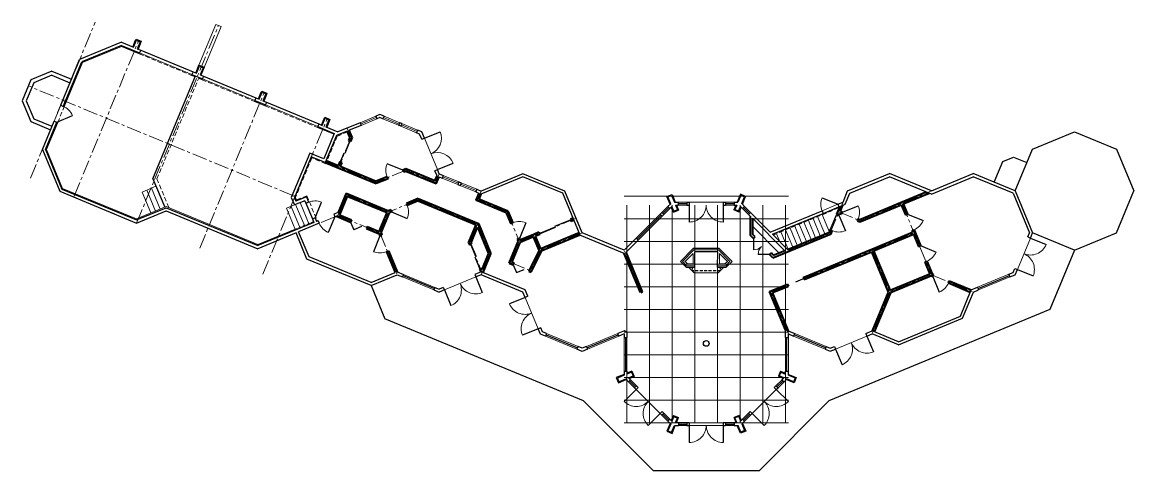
# Model space of a CAD drawing. Header units: inches. Extents: x 2775 to 35798, y 1675 to 10350.
# Drawn here: x 17824 to 20178, y 7917 to 8868 of the extents above; entities that cross this region are included whole.
import ezdxf

# ---------------------------------------------------------------- set-up
doc = ezdxf.new("R2010")
doc.units = ezdxf.units.IN
doc.header["$LTSCALE"] = 0.5
doc.header["$MEASUREMENT"] = 0
doc.linetypes.add('CENTER', pattern=[2, 1.25, -0.25, 0.25, -0.25])
doc.linetypes.add('HIDDEN', pattern=[0.375, 0.25, -0.125])
for name, color, linetype, lineweight in [('BALCONY', 3, 'CONTINUOUS', 30), ('DOORS', 7, 'CONTINUOUS', 30), ('FOUNDATION', 7, 'CONTINUOUS', 30), ('GRID', 1, 'CENTER', 20), ('INT WALLS', 7, 'CONTINUOUS', 40), ('MILLWORK', 7, 'CONTINUOUS', 20), ('SCORING', 1, 'CONTINUOUS', 9), ('STAIRS', 7, 'CONTINUOUS', 20), ('WALLS', 7, 'CONTINUOUS', 30)]:
    doc.layers.add(name, color=color, linetype=linetype, lineweight=lineweight)
doc.layers.add('LLMASONRY', color=12, linetype='CONTINUOUS')
doc.layers.add('LLWALLS', color=5, linetype='CONTINUOUS')

msp = doc.modelspace()

# ---------------------------------------------------------------- linework, layer by layer
at = {"layer": 'BALCONY', "color": 3, "ltscale": 50}
for p, q in [((20052.292, 8384.625), (20000.358, 8259.187)), ((18562.961, 8309.417), (18591.976, 8239.426)), ((19012.788, 8065.201), (19160.881, 7917.156)), ((19384.41, 7917.192), (19532.456, 8065.286)), ((19384.41, 7917.192), (19160.881, 7917.156))]:
    msp.add_line(p, q, dxfattribs=at)
at = {"layer": 'BALCONY', "color": 3, "ltscale": 150}
for p, q in [((19012.788, 8065.201), (18591.976, 8239.426)), ((20000.358, 8259.187), (19532.456, 8065.286))]:
    msp.add_line(p, q, dxfattribs=at)
at = {"layer": 'DOORS', "lineweight": 20, "ltscale": 75}
for p, q in [((18072.898, 8802.67), (18183.771, 8756.766)), ((18205.902, 8747.603), (18316.775, 8701.699)), ((18339.117, 8692.449), (18449.99, 8646.545))]:
    msp.add_line(p, q, dxfattribs=at)
at = {"layer": 'DOORS', "lineweight": 9, "ltscale": 50}
for p, q in [((17892.006, 8658.295), (17905.777, 8691.557)), ((18572.78, 8668.418), (18539.521, 8654.641)), ((18575.076, 8662.875), (18541.817, 8649.097)), ((18621.331, 8649.118), (18588.069, 8662.889)), ((18623.626, 8654.661), (18590.364, 8668.433)), ((18659.213, 8633.434), (18625.951, 8647.205)), ((18661.508, 8638.977), (18628.246, 8652.749)), ((18703.447, 8555.349), (18675.875, 8621.861)), ((18715.851, 8542.967), (18749.113, 8529.196)), ((18713.556, 8537.423), (18746.818, 8523.652)), ((18751.438, 8521.739), (18784.7, 8507.968)), ((18753.733, 8527.283), (18786.995, 8513.512)), ((19178.765, 8464.46), (19191.497, 8477.184)), ((19183.014, 8460.208), (19195.746, 8472.932)), ((19236.458, 8486.241), (19308.458, 8486.252)), ((19313.458, 8486.253), (19331.458, 8486.256)), ((19313.461, 8480.253), (19331.461, 8480.256)), ((19361.926, 8460.428), (19349.19, 8473.147)), ((19366.176, 8464.663), (19353.44, 8477.383)), ((19124.3, 8410.03), (19175.228, 8460.926)), ((19128.542, 8405.786), (19179.469, 8456.682)), ((19931.372, 8343.723), (19958.929, 8410.256)), ((18631.737, 8333.361), (18698.261, 8305.819)), ((18629.442, 8327.817), (18695.966, 8300.275)), ((18784.723, 8327.833), (18718.205, 8300.277)), ((18916.716, 8218.089), (18889.143, 8284.6)), ((18998.904, 8174.852), (18932.38, 8202.394)), ((19001.198, 8180.396), (18934.675, 8207.938)), ((19085.261, 8207.91), (19018.846, 8180.398)), ((19087.58, 8202.376), (19021.142, 8174.854)), ((19098.74, 8199.896), (19098.752, 8127.896)), ((19104.74, 8199.897), (19104.752, 8127.897)), ((19457.614, 8202.432), (19524.061, 8174.93)), ((19459.931, 8207.967), (19526.355, 8180.474)), ((19546.269, 8174.927), (19612.784, 8202.491)), ((19107.979, 8105.736), (19120.712, 8093.013)), ((19112.22, 8109.98), (19124.953, 8097.257)), ((19420.263, 8097.29), (19432.992, 8110.016)), ((19424.507, 8093.048), (19437.236, 8105.775)), ((19124.249, 8089.479), (19175.182, 8038.589)), ((19370.055, 8038.606), (19420.972, 8089.513)), ((19178.719, 8035.055), (19191.453, 8022.332)), ((19182.96, 8039.299), (19195.694, 8026.576)), ((19349.546, 8026.585), (19362.275, 8039.312)), ((19353.79, 8022.344), (19366.519, 8035.071))]:
    msp.add_line(p, q, dxfattribs=at)
at = {"layer": 'DOORS', "ltscale": 50}
for p, q in [((17897.549, 8655.999), (17930.807, 8669.781)), ((18507.842, 8589.959), (18518.29, 8615.193)), ((18675.875, 8621.861), (18709.13, 8635.647)), ((18497.893, 8571.902), (18505.807, 8591.018)), ((18630.243, 8554.078), (18596.983, 8567.853)), ((18703.447, 8555.349), (18736.703, 8569.136)), ((19517.727, 8495.736), (19550.989, 8481.965)), ((18444.289, 8452.958), (18457.954, 8486.264)), ((19180.881, 8462.342), (19193.613, 8475.066)), ((19213.459, 8483.224), (19231.459, 8483.231)), ((19236.461, 8480.233), (19236.461, 8444.233)), ((19308.461, 8480.26), (19308.461, 8444.26)), ((19313.459, 8483.262), (19331.459, 8483.269)), ((19351.315, 8475.265), (19364.022, 8462.516)), ((19561.032, 8465.057), (19594.288, 8478.843)), ((18486.266, 8455.123), (18472.398, 8421.902)), ((18606.436, 8465.525), (18639.634, 8451.775)), ((18952.219, 8435.174), (18985.479, 8448.952)), ((19126.417, 8407.912), (19177.344, 8458.808)), ((19553.311, 8458.987), (19567.088, 8425.728)), ((19698.683, 8460.99), (19731.945, 8447.219)), ((18519.71, 8444.19), (18526.601, 8427.561)), ((18542.852, 8434.608), (18526.224, 8427.717)), ((18890.624, 8442.468), (18876.857, 8409.205)), ((18919.864, 8419.417), (18953.123, 8433.195)), ((18581.702, 8414.686), (18567.935, 8381.422)), ((19372.479, 8409.255), (19372.479, 8385.255)), ((19953.357, 8412.562), (19958.901, 8410.268)), ((19958.904, 8410.251), (19992.164, 8396.474)), ((18774.468, 8397.394), (18785.236, 8371.419)), ((19726.214, 8394.458), (19759.461, 8380.649)), ((18782.885, 8370.471), (18793.569, 8344.696)), ((19406.442, 8375.336), (19382.442, 8375.336)), ((18863.762, 8353.696), (18870.623, 8337.138)), ((18870.623, 8337.138), (18887.181, 8344)), ((19462.327, 8317.579), (19495.585, 8331.361)), ((19925.829, 8346.032), (19931.373, 8343.738)), ((19931.377, 8343.721), (19964.636, 8329.944)), ((18630.591, 8330.593), (18697.118, 8303.057)), ((18784.721, 8327.837), (18798.509, 8294.582)), ((19752.091, 8328.874), (19765.878, 8295.618)), ((19848.017, 8303.22), (19914.532, 8330.784)), ((18718.2, 8300.288), (18731.988, 8267.032)), ((18889.148, 8284.602), (18855.888, 8270.825)), ((18916.726, 8218.093), (18883.467, 8204.317)), ((18933.529, 8205.17), (19000.055, 8177.634)), ((19019.99, 8177.636), (19086.444, 8205.087)), ((19101.74, 8199.897), (19101.752, 8127.897)), ((19443.471, 8127.917), (19443.459, 8199.917)), ((19525.212, 8177.713), (19458.749, 8205.144)), ((19612.778, 8202.506), (19626.555, 8169.246)), ((19546.27, 8174.927), (19560.046, 8141.667)), ((19110.107, 8107.865), (19122.839, 8095.142)), ((19422.366, 8095.188), (19435.089, 8107.921)), ((19124.256, 8089.486), (19098.8, 8064.03)), ((19420.954, 8089.531), (19446.41, 8064.075)), ((19175.187, 8038.594), (19149.731, 8013.138)), ((19180.845, 8037.182), (19193.577, 8024.459)), ((19351.682, 8024.45), (19364.405, 8037.183)), ((19362.283, 8039.304), (19366.528, 8035.063)), ((19370.062, 8038.6), (19395.518, 8013.144)), ((19213.622, 8016.159), (19231.622, 8016.166)), ((19236.624, 8013.168), (19236.624, 7977.168)), ((19308.624, 8013.196), (19308.624, 7977.196)), ((19313.622, 8016.198), (19331.622, 8016.205))]:
    msp.add_line(p, q, dxfattribs=at)
at = {"layer": 'DOORS', "lineweight": 20, "ltscale": 50}
for p, q in [((18573.928, 8665.647), (18540.669, 8651.869)), ((18622.479, 8651.89), (18589.217, 8665.661)), ((18660.36, 8636.206), (18627.098, 8649.977)), ((18714.704, 8540.195), (18747.966, 8526.424)), ((18752.585, 8524.511), (18785.847, 8510.74)), ((18953.35, 8432.423), (18951.997, 8435.701))]:
    msp.add_line(p, q, dxfattribs=at)
at = {"layer": 'DOORS', "color": 7, "lineweight": 9, "ltscale": 50}
for p, q in [((19213.458, 8486.237), (19231.458, 8486.24)), ((19213.459, 8480.237), (19231.459, 8480.24))]:
    msp.add_line(p, q, dxfattribs=at)
at = {"layer": 'DOORS', "lineweight": 9, "ltscale": 75}
for p, q in [((19517.732, 8468.183), (19550.989, 8481.965)), ((19440.471, 8127.916), (19440.459, 8199.916)), ((19446.471, 8127.917), (19446.459, 8199.917))]:
    msp.add_line(p, q, dxfattribs=at)
at = {"layer": 'DOORS', "lineweight": 9, "ltscale": 50}
for centre, radius, start, end in [((17897.549, 8655.999), 36, 22.509336, 67.509336), ((18675.875, 8621.861), 36, 292.516698, 22.516698), ((18703.447, 8555.349), 36, 22.516698, 112.516698), ((18630.243, 8554.078), 36, 157.501905, 202.501905), ((18444.289, 8452.958), 36, 67.692109, 112.692109), ((18606.436, 8465.525), 35.933, 337.501905, 22.501905), ((19236.455, 8480.241), 36.008, 270.009332, 0.022067), ((19308.461, 8480.252), 35.998, 179.996594, 270), ((19561.032, 8465.057), 36, 337.516724, 22.516724), ((18486.266, 8455.123), 36, 202.341309, 247.341309), ((18876.857, 8409.205), 36, 67.516709, 112.516709), ((19553.311, 8458.987), 36, 247.501963, 292.501963), ((19698.683, 8460.99), 36.001, 292.506283, 337.509343), ((18581.702, 8414.686), 36, 247.516709, 292.516709), ((19372.479, 8409.255), 24, 270, 315.036577), ((19406.442, 8375.336), 24, 135.036577, 180), ((19726.214, 8394.458), 36, 292.443135, 337.443395), ((19958.912, 8410.248), 35.998, 247.496594, 337.5), ((19931.367, 8343.719), 36.008, 337.509332, 67.522067), ((18718.203, 8300.28), 35.998, 292.518672, 22.522079), ((18784.724, 8327.847), 36.008, 202.496605, 292.50934), ((19752.091, 8328.874), 36.001, 292.516724, 337.516724), ((18889.153, 8284.61), 36.008, 202.509332, 292.522067), ((18916.719, 8218.09), 35.998, 112.496594, 202.5), ((19546.261, 8174.932), 36.008, 292.509332, 22.522067), ((19612.781, 8202.498), 35.998, 202.496594, 292.5), ((19124.257, 8089.495), 36.008, 225.009332, 315.022067), ((19175.181, 8038.588), 35.998, 134.996594, 225), ((19370.052, 8038.601), 36.008, 315.009332, 45.022067), ((19420.959, 8089.525), 35.998, 224.996594, 315), ((19236.618, 8013.176), 36.008, 270.009332, 0.022067), ((19308.624, 8013.188), 35.998, 179.996594, 270)]:
    msp.add_arc(centre, radius, start, end, dxfattribs=at)
at = {"layer": 'DOORS', "lineweight": 9, "ltscale": 75}
msp.add_arc((19550.989, 8481.965), 36, 157.509343, 202.509343, dxfattribs=at)
at = {"layer": 'FOUNDATION', "color": 7, "linetype": 'Continuous', "lineweight": 20, "ltscale": 50}
for p, q in [((18034.56, 8816.378), (17952.008, 8782.182)), ((17875.785, 8598.08), (17909.995, 8515.496))]:
    msp.add_line(p, q, dxfattribs=at)
at = {"layer": 'FOUNDATION', "color": 7, "lineweight": 20, "ltscale": 50}
for p, q in [((18034.56, 8816.378), (18072.133, 8800.822)), ((17913.19, 8688.424), (17952.008, 8782.182)), ((18183.006, 8754.918), (18190.502, 8751.815)), ((18197.893, 8748.755), (18205.137, 8745.756)), ((18316.01, 8699.852), (18338.352, 8690.601)), ((17875.785, 8598.08), (17899.441, 8655.216)), ((18449.225, 8644.697), (18484.231, 8630.204)), ((17909.995, 8515.496), (18066.461, 8450.776)), ((18066.461, 8450.776), (18128.994, 8476.801)), ((18128.994, 8476.801), (18322.969, 8396.399)), ((18402.219, 8429.098), (18322.969, 8396.399))]:
    msp.add_line(p, q, dxfattribs=at)
at = {"layer": 'FOUNDATION', "lineweight": 20, "ltscale": 50}
for p, q in [((18072.898, 8802.67), (18072.133, 8800.822)), ((18183.771, 8756.766), (18183.006, 8754.918)), ((18205.902, 8747.603), (18205.137, 8745.756)), ((18316.775, 8701.699), (18316.01, 8699.852)), ((18339.117, 8692.449), (18338.352, 8690.601)), ((17897.603, 8655.977), (17899.451, 8655.212)), ((18449.99, 8646.545), (18449.225, 8644.697))]:
    msp.add_line(p, q, dxfattribs=at)
at = {"layer": 'FOUNDATION', "color": 7, "linetype": 'HIDDEN', "lineweight": 9, "ltscale": 75}
for p, q in [((18072.133, 8800.822), (18183.006, 8754.918)), ((18205.137, 8745.756), (18316.01, 8699.852)), ((18338.352, 8690.601), (18449.225, 8644.697))]:
    msp.add_line(p, q, dxfattribs=at)
at = {"layer": 'FOUNDATION', "linetype": 'Continuous', "ltscale": 50}
for p, q in [((17886.939, 8763.887), (17842.66, 8745.544)), ((17886.94, 8755.228), (17848.866, 8739.456)), ((17824.385, 8701.259), (17842.692, 8657.065)), ((17833.044, 8701.259), (17848.815, 8663.189))]:
    msp.add_line(p, q, dxfattribs=at)
at = {"layer": 'FOUNDATION', "ltscale": 50}
for p, q in [((17886.939, 8763.887), (17928.575, 8746.648)), ((17886.94, 8755.228), (17925.515, 8739.257)), ((17842.743, 8745.579), (17824.385, 8701.259)), ((17848.866, 8739.456), (17833.044, 8701.259)), ((18100.953, 8535.775), (18191.267, 8753.663)), ((17848.815, 8663.189), (17887.406, 8647.211)), ((17842.692, 8657.065), (17884.345, 8639.82))]:
    msp.add_line(p, q, dxfattribs=at)
at = {"layer": 'FOUNDATION', "linetype": 'HIDDEN', "lineweight": 9, "ltscale": 75}
for q in [(18198.659, 8750.602), (18135.151, 8474.249)]:
    msp.add_line((18109.614, 8535.777), q, dxfattribs=at)
at = {"layer": 'FOUNDATION', "color": 7, "linetype": 'HIDDEN', "lineweight": 20, "ltscale": 75}
for p, q in [((17899.441, 8655.216), (17913.19, 8688.424)), ((18491.12, 8625.931), (18467.028, 8567.739)), ((18437.461, 8579.98), (18402.729, 8496.09)), ((18467.028, 8567.739), (18437.461, 8579.98)), ((18402.729, 8496.09), (18404.945, 8490.743))]:
    msp.add_line(p, q, dxfattribs=at)
at = {"layer": 'FOUNDATION', "linetype": 'HIDDEN', "lineweight": 20, "ltscale": 75}
for p, q in [((18513.299, 8635.119), (18491.12, 8625.931)), ((18427.015, 8499.85), (18404.945, 8490.743)), ((18427.015, 8499.85), (18449.205, 8446.321)), ((19414.257, 8416.643), (19557.847, 8476.147))]:
    msp.add_line(p, q, dxfattribs=at)
at = {"layer": 'FOUNDATION', "lineweight": 20, "ltscale": 75}
msp.add_line((18131.99, 8610.653), (18139.38, 8607.59), dxfattribs=at)
at = {"layer": 'FOUNDATION', "ltscale": 10}
msp.add_line((18100.953, 8535.775), (18125.955, 8475.536), dxfattribs=at)
at = {"layer": 'FOUNDATION', "color": 7, "linetype": 'HIDDEN', "lineweight": 20, "ltscale": 50}
msp.add_line((18441.044, 8445.118), (18402.219, 8429.098), dxfattribs=at)
at = {"layer": 'GRID', "ltscale": 50}
for p, q in [((17841.934, 8537.421), (17978.798, 8867.611)), ((18066.462, 8442.118), (18239.983, 8860.745)), ((17934.273, 8499.146), (18071.137, 8829.336)), ((18398.939, 8500.002), (17837.43, 8732.748)), ((18200.121, 8389.076), (18336.985, 8719.267)), ((18333.582, 8333.794), (18470.446, 8663.984)), ((18520.553, 8623.825), (18512.43, 8643.418)), ((18466.853, 8572.547), (18573.973, 8528.197)), ((18636.695, 8554.18), (18573.973, 8528.197)), ((18699.459, 8528.208), (18636.695, 8554.18)), ((18699.454, 8528.196), (18707.074, 8546.601)), ((18066.462, 8442.118), (17903.862, 8509.516)), ((18492.9, 8457.86), (18511.262, 8502.209)), ((18511.262, 8502.209), (18599.96, 8465.486)), ((18795.772, 8509.878), (18788.164, 8491.501)), ((19597.896, 8447.229), (19749.326, 8510.033)), ((18662.77, 8491.432), (18599.924, 8465.398)), ((18662.77, 8491.432), (18788.251, 8439.48)), ((18850.939, 8465.524), (18788.164, 8491.501)), ((19535.116, 8421.264), (19562.177, 8486.601)), ((19686.644, 8484.037), (19749.216, 8332.55)), ((18129.022, 8468.147), (18066.459, 8442.11)), ((18486.266, 8455.123), (18453.187, 8441.474)), ((18492.9, 8457.86), (18489.791, 8456.577)), ((18492.9, 8457.86), (18581.599, 8421.137)), ((18581.599, 8421.137), (18599.924, 8465.398)), ((18850.939, 8465.524), (18876.961, 8402.753)), ((18997.03, 8452.492), (18908.278, 8415.726)), ((19553.483, 8465.61), (19597.896, 8447.229)), ((18772.024, 8400.286), (18788.251, 8439.48)), ((18788.251, 8439.48), (18814.25, 8376.765)), ((18581.599, 8421.137), (18618.387, 8332.394)), ((18858.574, 8358.414), (18876.961, 8402.753)), ((18908.278, 8415.726), (18876.961, 8402.753)), ((18921.259, 8384.412), (18908.278, 8415.726)), ((19010.011, 8421.178), (18921.259, 8384.412)), ((19446.43, 8384.511), (19535.116, 8421.264)), ((19623.88, 8384.527), (19712.566, 8421.279)), ((18772.024, 8400.286), (18797.993, 8337.643)), ((18921.259, 8384.412), (18900.126, 8341.211)), ((19135.498, 8295.712), (19098.71, 8384.455)), ((19478.956, 8324.469), (19623.88, 8384.527)), ((19623.88, 8384.527), (19660.632, 8295.84)), ((18795.838, 8332.437), (18814.22, 8376.837)), ((18858.574, 8358.414), (18900.126, 8341.211)), ((19749.216, 8332.55), (19660.632, 8295.84)), ((19749.216, 8332.55), (19838.082, 8295.855)), ((19409.67, 8295.757), (19445.698, 8310.687)), ((19446.422, 8207.07), (19409.67, 8295.757)), ((19660.632, 8295.84), (19623.872, 8207.086))]:
    msp.add_line(p, q, dxfattribs=at)
at = {"layer": 'GRID', "color": 1, "ltscale": 50}
msp.add_line((18520.553, 8623.825), (18494.571, 8561.071), dxfattribs=at)
at = {"layer": 'GRID', "color": 6, "linetype": 'Continuous', "lineweight": 30, "ltscale": 50}
msp.add_circle((19272.569, 8186.984), 6, dxfattribs=at)
at = {"layer": 'INT WALLS', "ltscale": 50}
for p, q in [((18517.976, 8623.839), (18512.534, 8636.967)), ((18523.124, 8623.825), (18516.922, 8638.785)), ((18515.028, 8616.689), (18519.417, 8614.872)), ((18465.945, 8570.352), (18573.973, 8525.626)), ((18467.762, 8574.741), (18493.286, 8564.174)), ((18501.056, 8570.523), (18496.667, 8572.34)), ((18497.674, 8562.356), (18573.972, 8530.767)), ((18636.695, 8556.75), (18630.243, 8554.078)), ((18630.243, 8554.078), (18632.061, 8549.689)), ((18636.696, 8551.609), (18632.061, 8549.689)), ((18596.984, 8540.3), (18573.972, 8530.767)), ((18598.802, 8535.911), (18573.973, 8525.626)), ((18596.984, 8540.3), (18598.802, 8535.911)), ((18698.173, 8531.31), (18702.542, 8541.864)), ((18700.745, 8525.105), (18706.973, 8540.149)), ((18509.976, 8505.312), (18493.041, 8464.409)), ((18512.548, 8499.106), (18496.003, 8459.146)), ((18509.976, 8505.312), (18600.048, 8468.02)), ((18512.548, 8499.106), (18596.857, 8464.2)), ((18791.283, 8505.243), (18785.061, 8490.215)), ((18795.629, 8503.324), (18791.267, 8492.787)), ((19597.895, 8449.8), (19738.386, 8508.067)), ((19689.675, 8482.722), (19744.592, 8505.499)), ((18637.798, 8483.706), (18639.633, 8479.277)), ((18662.77, 8494.003), (18637.815, 8483.665)), ((18662.771, 8488.862), (18639.633, 8479.277)), ((18662.77, 8494.003), (18790.069, 8441.299)), ((18662.771, 8488.862), (18785.149, 8438.195)), ((19548.922, 8460.805), (19555.826, 8477.475)), ((19556.587, 8466.896), (19562.033, 8480.047)), ((19597.897, 8444.659), (19685.287, 8480.903)), ((19685.287, 8480.903), (19694.293, 8459.17)), ((19689.675, 8482.722), (19698.681, 8460.988)), ((18489.791, 8456.577), (18519.71, 8444.19)), ((18496.003, 8459.146), (18521.527, 8448.578)), ((18580.313, 8424.24), (18596.857, 8464.2)), ((18584.169, 8421.137), (18601.742, 8463.581)), ((18604.559, 8469.889), (18600.048, 8468.02)), ((18606.436, 8465.525), (18601.742, 8463.581)), ((18604.541, 8469.929), (18606.436, 8465.525)), ((18849.128, 8463.691), (18858.683, 8440.641)), ((18852.756, 8467.343), (18863.071, 8442.46)), ((18990.577, 8452.389), (18985.004, 8450.081)), ((18985.007, 8450.081), (18986.825, 8445.693)), ((19365.427, 8456.857), (19365.427, 8416.299)), ((19370.177, 8452.188), (19370.177, 8418.268)), ((19548.922, 8460.805), (19553.311, 8458.987)), ((19553.311, 8458.987), (19554.769, 8462.508)), ((19554.769, 8462.508), (19559.216, 8460.668)), ((19556.587, 8466.896), (19561.032, 8465.057)), ((19559.216, 8460.668), (19561.032, 8465.057)), ((19592.479, 8446.901), (19594.296, 8451.29)), ((19594.296, 8451.29), (19597.895, 8449.8)), ((19694.417, 8459.224), (19698.68, 8460.991)), ((18552.972, 8430.418), (18579.781, 8419.319)), ((18554.789, 8434.807), (18580.313, 8424.24)), ((18769.453, 8400.285), (18785.149, 8438.195)), ((18774.595, 8400.287), (18788.253, 8433.275)), ((18788.253, 8433.275), (18811.65, 8376.837)), ((18790.069, 8441.299), (18816.791, 8376.838)), ((18863.071, 8442.46), (18858.683, 8440.641)), ((18992.396, 8448.001), (18986.822, 8445.692)), ((19533.298, 8423.081), (19535.147, 8427.544)), ((19535.147, 8427.544), (19539.535, 8425.727)), ((19536.934, 8419.446), (19539.535, 8425.727)), ((19592.479, 8446.901), (19597.897, 8444.659)), ((19708.075, 8425.913), (19712.463, 8427.731)), ((19708.075, 8425.913), (19709.463, 8422.564)), ((19712.463, 8427.731), (19714.76, 8422.188)), ((18579.781, 8419.319), (18581.702, 8414.686)), ((18581.702, 8414.686), (18586.09, 8416.505)), ((18584.169, 8421.137), (18586.09, 8416.505)), ((18855.47, 8357.129), (18874.39, 8402.753)), ((18872.47, 8407.386), (18874.39, 8402.753)), ((18876.857, 8409.205), (18872.543, 8407.419)), ((18876.857, 8409.205), (18878.246, 8405.855)), ((18907.369, 8417.92), (18878.246, 8405.855)), ((18906.993, 8412.623), (18878.794, 8400.941)), ((18918.682, 8384.426), (18906.993, 8412.623)), ((18918.486, 8422.525), (18907.369, 8417.92)), ((18920.304, 8418.137), (18911.382, 8414.441)), ((18922.544, 8387.515), (18911.382, 8414.441)), ((18918.486, 8422.525), (18920.304, 8418.137)), ((19003.559, 8421.076), (18922.544, 8387.515)), ((19005.275, 8416.645), (18923.092, 8382.601)), ((19372.479, 8409.255), (19365.427, 8416.299)), ((19375.836, 8412.616), (19370.177, 8418.268)), ((19372.479, 8409.255), (19375.836, 8412.616)), ((19413.495, 8368.292), (19536.934, 8419.446)), ((19444.61, 8386.328), (19533.298, 8423.081)), ((19622.971, 8386.721), (19709.463, 8422.564)), ((19626.983, 8383.242), (19711.279, 8418.174)), ((19711.279, 8418.174), (19721.824, 8392.645)), ((19714.761, 8422.185), (19726.214, 8394.458)), ((18595.488, 8381.43), (18599.876, 8383.249)), ((18595.488, 8381.43), (18613.896, 8337.027)), ((18599.876, 8383.249), (18618.241, 8338.949)), ((18769.453, 8400.285), (18771.209, 8396.05)), ((18771.206, 8396.049), (18775.6, 8397.862)), ((18774.595, 8400.287), (18775.6, 8397.862)), ((18861.678, 8359.699), (18878.772, 8400.919)), ((18918.687, 8384.558), (18896.882, 8339.983)), ((18922.953, 8382.47), (18901.279, 8338.163)), ((19137.692, 8296.622), (19103.014, 8380.274)), ((19406.442, 8375.336), (19409.799, 8378.697)), ((19414.607, 8373.895), (19409.799, 8378.697)), ((19414.607, 8373.895), (19438.877, 8383.952)), ((19478.047, 8326.664), (19622.971, 8386.721)), ((19479.865, 8322.275), (19622.595, 8381.423)), ((19622.595, 8381.423), (19658.061, 8295.84)), ((19626.983, 8383.242), (19661.917, 8298.944)), ((19721.824, 8392.645), (19726.214, 8394.459)), ((18797.966, 8343.786), (18811.65, 8376.837)), ((18800.327, 8337.072), (18816.791, 8376.838)), ((18855.47, 8357.129), (18863.762, 8353.696)), ((18861.678, 8359.699), (18865.586, 8358.082)), ((18863.762, 8353.696), (18865.586, 8358.082)), ((19133.304, 8294.803), (19098.856, 8377.9)), ((19413.495, 8368.292), (19406.442, 8375.336)), ((19735.568, 8359.372), (19739.958, 8361.185)), ((19735.568, 8359.372), (19746.116, 8333.836)), ((19739.958, 8361.185), (19750.993, 8334.47)), ((18792.658, 8344.32), (18797.001, 8346.113)), ((18792.658, 8344.32), (18795.029, 8338.596)), ((18792.662, 8344.322), (18795.035, 8338.599)), ((18797.001, 8346.113), (18797.966, 8343.786)), ((18896.882, 8339.983), (18901.279, 8338.163)), ((19746.116, 8333.836), (19661.917, 8298.944)), ((19750.993, 8334.47), (19753.907, 8333.263)), ((19752.091, 8328.874), (19753.907, 8333.263)), ((19406.855, 8297.162), (19444.789, 8312.882)), ((19413.062, 8294.592), (19446.608, 8308.493)), ((19444.789, 8312.882), (19446.608, 8308.493)), ((19478.047, 8326.664), (19479.865, 8322.275)), ((19749.319, 8330.022), (19662.45, 8294.023)), ((19749.319, 8330.022), (19752.091, 8328.874)), ((19785.355, 8315.107), (19831.63, 8295.955)), ((19785.516, 8315.497), (19787.172, 8319.496)), ((19787.172, 8319.496), (19833.447, 8300.344)), ((19133.934, 8294.952), (19137.692, 8296.622)), ((19440.479, 8216.024), (19406.855, 8297.162)), ((19446.685, 8213.455), (19413.062, 8294.592)), ((19658.061, 8295.84), (19623.974, 8213.538)), ((19662.45, 8294.023), (19628.362, 8211.72))]:
    msp.add_line(p, q, dxfattribs=at)
at = {"layer": 'INT WALLS', "color": 7, "ltscale": 50}
for p, q in [((18517.976, 8623.809), (18515.028, 8616.689)), ((18523.124, 8623.825), (18519.417, 8614.872)), ((18496.667, 8572.34), (18493.286, 8564.174)), ((18501.056, 8570.523), (18497.674, 8562.356)), ((18698.173, 8531.31), (18636.695, 8556.75)), ((18700.745, 8525.105), (18636.696, 8551.609)), ((18849.107, 8463.712), (18785.061, 8490.215)), ((18852.756, 8467.343), (18791.267, 8492.787)), ((18521.527, 8448.578), (18519.71, 8444.19)), ((18554.789, 8434.807), (18552.972, 8430.418))]:
    msp.add_line(p, q, dxfattribs=at)
at = {"layer": 'INT WALLS', "lineweight": 20, "ltscale": 50}
for p, q in [((18986.609, 8446.2), (18985.256, 8449.479)), ((18953.331, 8432.469), (18951.978, 8435.748))]:
    msp.add_line(p, q, dxfattribs=at)
at = {"layer": 'LLMASONRY', "color": 7, "linetype": 'Continuous', "lineweight": 30, "ltscale": 1.5}
for p, q in [((18058.611, 8815.076), (18064.517, 8829.512)), ((18058.612, 8815.079), (18065.437, 8831.704)), ((18065.437, 8831.704), (18076.519, 8827.1)), ((18076.509, 8827.105), (18069.639, 8810.511)), ((18191.659, 8759.992), (18198.484, 8776.619)), ((18198.484, 8776.619), (18209.567, 8772.016)), ((18209.557, 8772.02), (18202.686, 8755.426)), ((18324.619, 8704.943), (18331.444, 8721.569)), ((18324.619, 8704.943), (18330.525, 8719.378)), ((18331.444, 8721.568), (18342.526, 8716.965)), ((18342.526, 8716.965), (18335.62, 8700.339)), ((18341.603, 8714.764), (18335.647, 8700.377)), ((18458.08, 8649.661), (18464.905, 8666.286)), ((18464.905, 8666.286), (18475.987, 8661.682)), ((18475.987, 8661.682), (18469.081, 8645.056)), ((19189.156, 8498.313), (19200.242, 8502.907)), ((19196.105, 8481.74), (19189.156, 8498.313)), ((19200.242, 8502.907), (19207.134, 8486.276)), ((19344.796, 8503.199), (19337.971, 8486.54)), ((19355.901, 8498.649), (19344.796, 8503.199)), ((19349.019, 8482.048), (19355.901, 8498.649)), ((19203.018, 8465.083), (19198.546, 8475.747)), ((19209.637, 8480.236), (19214.027, 8469.644)), ((19335.397, 8480.257), (19331.146, 8469.88)), ((19342.173, 8465.363), (19346.51, 8475.824)), ((19203.018, 8465.082), (19214.027, 8469.644)), ((19342.173, 8465.363), (19331.146, 8469.88)), ((19217.931, 8360.793), (19230.273, 8348.46)), ((19098.715, 8121.324), (19082.083, 8114.514)), ((19115.379, 8128.219), (19104.678, 8123.837)), ((19115.38, 8128.219), (19119.941, 8117.211)), ((19429.866, 8128.325), (19425.307, 8117.315)), ((19429.866, 8128.325), (19440.347, 8124.037)), ((19446.532, 8121.435), (19463.166, 8114.629)), ((19082.084, 8114.514), (19086.678, 8103.427)), ((19086.678, 8103.427), (19103.309, 8110.319)), ((19109.349, 8112.822), (19119.941, 8117.211)), ((19435.668, 8113.026), (19425.307, 8117.315)), ((19458.575, 8103.541), (19441.941, 8110.428)), ((19463.166, 8114.629), (19458.575, 8103.541)), ((19203.019, 8034.305), (19198.53, 8023.648)), ((19203.019, 8034.305), (19214.02, 8029.726)), ((19209.614, 8019.141), (19214.02, 8029.726)), ((19342.446, 8034.367), (19331.412, 8029.867)), ((19335.647, 8019.484), (19331.412, 8029.867)), ((19342.446, 8034.367), (19346.767, 8023.899)), ((19196.08, 8017.659), (19189.105, 8001.096)), ((19200.184, 7996.485), (19207.102, 8013.105)), ((19345.011, 7996.527), (19338.212, 8013.197)), ((19349.266, 8017.672), (19356.123, 8001.06)), ((19189.105, 8001.096), (19200.184, 7996.485)), ((19356.123, 8001.06), (19345.011, 7996.527))]:
    msp.add_line(p, q, dxfattribs=at)
at = {"layer": 'LLMASONRY', "color": 7, "linetype": 'Continuous', "lineweight": 30}
for p, q in [((19245.118, 8387.997), (19217.931, 8360.793)), ((19300.02, 8388.015), (19245.118, 8387.997)), ((19296.765, 8381.014), (19248.765, 8380.998)), ((19327.224, 8360.829), (19300.02, 8388.015)), ((19327.224, 8360.829), (19315.008, 8348.606))]:
    msp.add_line(p, q, dxfattribs=at)
at = {"layer": 'LLMASONRY', "color": 7, "linetype": 'Continuous', "lineweight": 20}
for p, q in [((19246.361, 8384.998), (19222.174, 8360.794)), ((19298.779, 8385.014), (19246.361, 8384.998)), ((19322.465, 8360.844), (19298.779, 8385.015)), ((19222.174, 8360.794), (19231.052, 8351.386)), ((19244.763, 8377.74), (19227.831, 8360.796)), ((19233.163, 8355.468), (19227.831, 8360.796)), ((19317.308, 8360.842), (19300.763, 8377.377)), ((19317.325, 8360.826), (19312.179, 8355.678)), ((19322.455, 8360.854), (19313.841, 8351.682))]:
    msp.add_line(p, q, dxfattribs=at)
at = {"layer": 'LLMASONRY', "color": 7, "linetype": 'Continuous', "lineweight": 30, "ltscale": 5}
for p, q in [((19248.745, 8348.509), (19248.765, 8380.998)), ((19296.745, 8348.627), (19296.765, 8381.014))]:
    msp.add_line(p, q, dxfattribs=at)
at = {"layer": 'LLMASONRY', "color": 7, "linetype": 'Continuous', "lineweight": 20, "ltscale": 7.5}
for p, q in [((19233.163, 8355.468), (19244.749, 8355.499)), ((19300.75, 8355.647), (19312.179, 8355.678)), ((19231.052, 8351.386), (19248.747, 8351.509)), ((19296.747, 8351.637), (19313.841, 8351.682))]:
    msp.add_line(p, q, dxfattribs=at)
at = {"layer": 'LLMASONRY', "color": 7, "linetype": 'Continuous', "lineweight": 20, "ltscale": 5}
for p, q in [((19244.749, 8355.499), (19244.763, 8377.74)), ((19300.75, 8355.647), (19300.763, 8377.377))]:
    msp.add_line(p, q, dxfattribs=at)
at = {"layer": 'LLMASONRY', "color": 7, "linetype": 'Continuous', "lineweight": 30, "ltscale": 7.5}
for p, q in [((19230.273, 8348.46), (19248.745, 8348.509)), ((19296.745, 8348.637), (19315.088, 8348.685))]:
    msp.add_line(p, q, dxfattribs=at)
at = {"layer": 'LLMASONRY', "color": 7, "linetype": 'Continuous', "lineweight": 20, "ltscale": 50}
for p, q in [((19247.136, 8336.581), (19235.236, 8348.473)), ((19297.962, 8336.597), (19247.34, 8336.581)), ((19309.9, 8348.543), (19297.962, 8336.597))]:
    msp.add_line(p, q, dxfattribs=at)
at = {"layer": 'LLMASONRY', "color": 7, "linetype": 'HIDDEN', "lineweight": 30, "ltscale": 25}
for p, q in [((19243.342, 8340.585), (19243.35, 8348.505)), ((19302.678, 8340.632), (19302.635, 8348.639))]:
    msp.add_line(p, q, dxfattribs=at)
at = {"layer": 'LLMASONRY', "color": 7, "linetype": 'HIDDEN', "lineweight": 30, "ltscale": 50}
msp.add_line((19302.678, 8340.632), (19243.342, 8340.585), dxfattribs=at)
at = {"layer": 'LLWALLS', "linetype": 'Continuous', "ltscale": 0.75, "const_width": 0.5}
for points in [[(17911.388, 8701.368, 1), (17914.888, 8701.368, 1)], [(18000.955, 8664.241, 1), (18004.455, 8664.241, 1)], [(18133.935, 8609.121, 1), (18137.435, 8609.121, 1)], [(18266.759, 8554.066, 1), (18270.259, 8554.066, 1)], [(18397.189, 8500.002, 1), (18400.689, 8500.002, 1)], [(19223.253, 8360.796, 1), (19226.753, 8360.796, 1)], [(19321.637, 8360.843, -1), (19318.137, 8360.844, -1)]]:
    msp.add_lwpolyline(points, format="xyb", close=True, dxfattribs=at)
at = {"layer": 'MILLWORK', "ltscale": 50}
msp.add_line((19426.608, 8378.868), (19370.177, 8435.228), dxfattribs=at)
at = {"layer": 'SCORING', "ltscale": 75}
for p, q in [((19272.518, 8498.984), (19098.691, 8498.956)), ((19272.518, 8498.984), (19446.411, 8499.012)), ((19104.621, 8019.122), (19104.461, 8480.195)), ((19152.621, 8019.139), (19152.461, 8480.212)), ((19200.621, 8019.155), (19200.461, 8480.229)), ((19248.621, 8019.172), (19248.461, 8480.245)), ((19296.621, 8019.189), (19296.461, 8480.262)), ((19344.621, 8019.206), (19344.46, 8480.279)), ((19392.621, 8019.222), (19392.46, 8480.296)), ((19440.621, 8019.239), (19440.46, 8480.312)), ((19272.526, 8450.984), (19098.699, 8450.956)), ((19272.526, 8450.984), (19446.419, 8451.012)), ((19272.534, 8402.984), (19098.707, 8402.956)), ((19272.534, 8402.984), (19446.426, 8403.012)), ((19272.542, 8354.984), (19098.715, 8354.956)), ((19272.542, 8354.984), (19446.434, 8355.012)), ((19272.549, 8306.984), (19098.722, 8306.956)), ((19272.549, 8306.984), (19446.442, 8307.012)), ((19272.557, 8258.984), (19098.73, 8258.956)), ((19272.557, 8258.984), (19446.45, 8259.012)), ((19272.565, 8210.984), (19098.738, 8210.956)), ((19272.565, 8210.984), (19446.458, 8211.012)), ((19272.573, 8162.984), (19098.746, 8162.956)), ((19272.573, 8162.984), (19446.465, 8163.012)), ((19272.581, 8114.984), (19098.754, 8114.956)), ((19272.581, 8114.984), (19446.473, 8115.012)), ((19272.589, 8066.984), (19098.761, 8066.956)), ((19272.589, 8066.984), (19446.481, 8067.012)), ((19272.596, 8018.984), (19098.769, 8018.956)), ((19272.596, 8018.984), (19446.489, 8019.012))]:
    msp.add_line(p, q, dxfattribs=at)
at = {"layer": 'STAIRS', "lineweight": 20, "ltscale": 50}
for p, q in [((18078.461, 8507.794), (18107.565, 8519.874)), ((18400.593, 8480.351), (18383.838, 8473.437)), ((18383.838, 8473.437), (18402.985, 8427.25)), ((18393.544, 8477.442), (18412.691, 8431.255)), ((18403.25, 8481.447), (18422.397, 8435.26)), ((18412.957, 8485.452), (18432.104, 8439.265)), ((19533.298, 8423.081), (19517.363, 8461.535))]:
    msp.add_line(p, q, dxfattribs=at)
at = {"layer": 'STAIRS', "lineweight": 20, "ltscale": 10}
for p, q in [((18078.461, 8507.794), (18096.873, 8463.433)), ((18088.159, 8511.819), (18106.567, 8467.467)), ((18097.857, 8515.844), (18116.261, 8471.502))]:
    msp.add_line(p, q, dxfattribs=at)
at = {"layer": 'STAIRS', "lineweight": 30, "ltscale": 50}
msp.add_line((18424.96, 8483.916), (18438.746, 8450.661), dxfattribs=at)
at = {"layer": 'STAIRS', "lineweight": 25, "ltscale": 50}
for p, q in [((19520.029, 8462.64), (19553.286, 8476.422)), ((19535.147, 8427.544), (19548.922, 8460.805))]:
    msp.add_line(p, q, dxfattribs=at)
at = {"layer": 'STAIRS', "ltscale": 50}
for p, q in [((19513.898, 8415.042), (19498.728, 8451.648)), ((19523.598, 8419.061), (19507.663, 8457.515)), ((19455.698, 8390.923), (19440.528, 8427.529)), ((19465.398, 8394.943), (19450.228, 8431.549)), ((19475.098, 8398.963), (19459.928, 8435.569)), ((19484.798, 8402.982), (19469.628, 8439.589)), ((19494.498, 8407.002), (19479.328, 8443.608)), ((19504.198, 8411.022), (19489.028, 8447.628)), ((19428.883, 8400.775), (19421.128, 8419.49)), ((19445.997, 8386.903), (19430.828, 8423.51))]:
    msp.add_line(p, q, dxfattribs=at)
at = {"layer": 'WALLS', "lineweight": 20, "ltscale": 50}
for p, q in [((18198.473, 8776.621), (18234.28, 8863.107)), ((18209.551, 8772.007), (18245.368, 8858.516)), ((18234.28, 8863.107), (18245.368, 8858.516))]:
    msp.add_line(p, q, dxfattribs=at)
at = {"layer": 'WALLS', "color": 4, "ltscale": 50}
for p, q in [((18060.19, 8814.455), (18066.384, 8829.416)), ((18066.384, 8829.416), (18074.237, 8826.164)), ((18074.237, 8826.164), (18068.043, 8811.203)), ((18034.56, 8825.037), (18060.179, 8814.43)), ((18034.56, 8818.543), (18072.898, 8802.67)), ((18068.033, 8811.178), (18075.193, 8808.214)), ((18075.193, 8808.214), (18072.898, 8802.67)), ((17905.821, 8691.538), (17945.884, 8788.304)), ((17911.365, 8689.243), (17950.477, 8783.712)), ((18186.066, 8762.31), (18183.771, 8756.766)), ((18183.771, 8756.766), (18205.902, 8747.603)), ((18186.066, 8762.31), (18193.227, 8759.345)), ((18193.237, 8759.37), (18199.431, 8774.331)), ((18199.431, 8774.331), (18207.285, 8771.079)), ((18201.08, 8756.094), (18208.197, 8753.147)), ((18207.285, 8771.079), (18201.091, 8756.119)), ((18208.197, 8753.147), (18205.902, 8747.603)), ((18326.197, 8704.319), (18332.391, 8719.28)), ((18332.391, 8719.28), (18340.244, 8716.028)), ((18340.244, 8716.028), (18334.05, 8701.068)), ((17905.777, 8691.557), (17911.32, 8689.261)), ((18319.07, 8707.243), (18316.775, 8701.699)), ((18316.775, 8701.699), (18339.117, 8692.449)), ((18319.07, 8707.243), (18326.187, 8704.297)), ((18334.041, 8701.045), (18341.413, 8697.993)), ((18341.413, 8697.993), (18339.117, 8692.449)), ((18459.658, 8649.037), (18465.852, 8663.997)), ((18465.852, 8663.997), (18473.705, 8660.746)), ((18473.705, 8660.746), (18467.511, 8645.785)), ((18581.587, 8672.067), (18572.78, 8668.418)), ((18581.587, 8665.573), (18575.076, 8662.875)), ((18590.364, 8668.433), (18581.587, 8672.067)), ((18588.069, 8662.889), (18581.587, 8665.573)), ((17867.165, 8598.171), (17892.05, 8658.276)), ((17873.621, 8598.079), (17897.593, 8655.981)), ((17892.006, 8658.295), (17897.549, 8655.999)), ((18452.286, 8652.089), (18449.99, 8646.545)), ((18449.99, 8646.545), (18484.996, 8632.052)), ((18452.286, 8652.089), (18459.658, 8649.037)), ((18467.511, 8645.785), (18492.835, 8635.301)), ((18512.534, 8636.967), (18489.589, 8627.462)), ((18539.521, 8654.641), (18492.835, 8635.301)), ((18541.817, 8649.097), (18516.922, 8638.785)), ((18625.951, 8647.205), (18621.331, 8649.118)), ((18628.246, 8652.749), (18623.626, 8654.661)), ((18670.285, 8635.343), (18661.508, 8638.977)), ((18484.996, 8632.052), (18462.696, 8578.191)), ((18489.589, 8627.462), (18465.945, 8570.352)), ((18665.694, 8630.75), (18659.213, 8633.434)), ((18670.332, 8619.563), (18665.694, 8630.75)), ((18675.875, 8621.861), (18670.285, 8635.343)), ((18670.332, 8619.563), (18675.875, 8621.861)), ((18433.13, 8590.432), (18394.069, 8496.088)), ((18462.696, 8578.191), (18433.13, 8590.432)), ((18436.379, 8582.593), (18400.564, 8496.089)), ((18465.945, 8570.352), (18436.379, 8582.593)), ((18697.905, 8553.052), (18703.447, 8555.349)), ((18702.542, 8541.864), (18697.905, 8553.052)), ((18707.074, 8546.601), (18703.447, 8555.349)), ((18707.074, 8546.601), (18715.851, 8542.967)), ((18884.524, 8546.644), (18795.772, 8509.878)), ((18973.223, 8509.92), (18884.524, 8546.644)), ((19571.876, 8510.018), (19660.562, 8546.77)), ((19749.326, 8510.033), (19660.562, 8546.77)), ((19749.326, 8510.033), (19838.013, 8546.785)), ((19926.776, 8510.048), (19838.013, 8546.785)), ((18706.973, 8540.149), (18713.556, 8537.423)), ((18746.818, 8523.652), (18751.438, 8521.739)), ((18749.113, 8529.196), (18753.733, 8527.283)), ((18884.525, 8540.149), (18795.629, 8503.324)), ((18968.632, 8505.327), (18884.525, 8540.149)), ((19576.468, 8505.426), (19660.564, 8540.276)), ((19749.328, 8503.539), (19660.564, 8540.276)), ((19749.328, 8503.539), (19838.014, 8540.291)), ((19922.185, 8505.455), (19838.014, 8540.291)), ((17903.873, 8509.371), (18066.462, 8442.118)), ((17908.464, 8513.965), (18066.463, 8448.611)), ((18394.069, 8496.088), (18400.597, 8480.342)), ((18400.564, 8496.089), (18403.842, 8488.182)), ((18425.912, 8497.288), (18403.842, 8488.182)), ((18425.912, 8497.288), (18430.502, 8486.214)), ((18784.7, 8507.968), (18791.283, 8505.243)), ((18786.995, 8513.512), (18795.772, 8509.878)), ((19005.42, 8416.585), (18968.632, 8505.327)), ((19010.011, 8421.178), (18973.223, 8509.92)), ((19191.445, 8497.367), (19199.293, 8500.631)), ((19197.388, 8483.072), (19191.445, 8497.367)), ((19199.293, 8500.631), (19205.278, 8486.236)), ((19345.624, 8500.682), (19339.638, 8486.257)), ((19353.474, 8497.424), (19345.624, 8500.682)), ((19347.585, 8483.231), (19353.474, 8497.424)), ((19562.177, 8486.601), (19571.876, 8510.018)), ((19566.77, 8482.009), (19576.468, 8505.426)), ((19922.185, 8505.455), (19957.034, 8421.361)), ((19926.776, 8510.048), (19963.529, 8421.362)), ((18066.463, 8448.611), (18128.996, 8474.635)), ((18128.996, 8474.635), (18322.967, 8394.234)), ((18422.663, 8489.457), (18400.593, 8480.351)), ((18422.663, 8489.457), (18424.96, 8483.916)), ((18424.96, 8483.916), (18430.502, 8486.214)), ((19191.488, 8477.192), (19195.738, 8472.94)), ((19191.497, 8477.184), (19197.388, 8483.072)), ((19195.738, 8472.94), (19199.88, 8477.079)), ((19203.924, 8467.352), (19199.88, 8477.079)), ((19205.278, 8486.236), (19213.458, 8486.237)), ((19207.773, 8480.236), (19213.461, 8480.237)), ((19207.773, 8480.236), (19211.773, 8470.615)), ((19213.458, 8486.224), (19213.461, 8480.224)), ((19231.458, 8486.24), (19236.458, 8486.241)), ((19231.458, 8486.231), (19231.461, 8480.231)), ((19231.461, 8480.24), (19236.46, 8480.241)), ((19236.458, 8486.233), (19236.461, 8480.233)), ((19308.458, 8486.26), (19308.461, 8480.26)), ((19308.458, 8486.252), (19313.458, 8486.253)), ((19308.461, 8480.252), (19313.461, 8480.253)), ((19313.458, 8486.262), (19313.461, 8480.262)), ((19331.458, 8486.269), (19331.461, 8480.269)), ((19331.458, 8486.256), (19339.638, 8486.257)), ((19331.461, 8480.256), (19337.148, 8480.257)), ((19337.148, 8480.257), (19333.165, 8470.658)), ((19341.016, 8467.4), (19345.097, 8477.235)), ((19349.191, 8473.147), (19345.097, 8477.235)), ((19353.44, 8477.383), (19347.585, 8483.231)), ((19353.44, 8477.383), (19349.19, 8473.147)), ((19550.964, 8482.024), (19553.286, 8476.422)), ((19550.989, 8481.965), (19562.177, 8486.601)), ((19553.286, 8476.422), (19558.93, 8478.761)), ((19558.931, 8478.761), (19566.77, 8482.009)), ((18066.459, 8442.11), (18129.022, 8468.147)), ((18129.001, 8468.138), (18322.962, 8387.741)), ((18438.746, 8450.661), (18444.289, 8452.958)), ((18438.746, 8450.661), (18441.81, 8443.27)), ((18444.289, 8452.958), (18447.356, 8445.559)), ((18486.483, 8461.703), (18483.978, 8460.669)), ((18483.978, 8460.669), (18486.266, 8455.123)), ((18489.791, 8456.577), (18486.266, 8455.123)), ((18493.041, 8464.409), (18486.483, 8461.703)), ((19175.22, 8460.934), (19179.469, 8456.682)), ((19175.228, 8460.926), (19178.765, 8464.46)), ((19178.756, 8464.468), (19183.006, 8460.216)), ((19179.469, 8456.682), (19183.006, 8460.216)), ((19203.913, 8467.347), (19211.773, 8470.615)), ((19341.027, 8467.396), (19333.165, 8470.658)), ((19366.147, 8464.634), (19361.897, 8460.398)), ((19365.464, 8456.894), (19361.926, 8460.428)), ((19408.129, 8422.763), (19366.176, 8464.663)), ((19438.61, 8383.842), (19370.177, 8452.188)), ((19408.129, 8422.763), (19517.732, 8468.183)), ((19412.725, 8418.173), (19520.029, 8462.64)), ((19517.707, 8468.242), (19517.732, 8468.183)), ((19517.732, 8468.183), (19520.029, 8462.64)), ((18441.81, 8443.27), (18322.967, 8394.234)), ((18453.187, 8441.474), (18409.643, 8423.507)), ((18450.898, 8447.02), (18447.356, 8445.559)), ((18450.898, 8447.02), (18453.187, 8441.474)), ((18404.221, 8421.27), (18322.962, 8387.741)), ((18427.111, 8365.662), (18404.148, 8421.094)), ((18431.703, 8370.255), (18409.643, 8423.507)), ((19098.856, 8377.9), (19005.275, 8416.645)), ((19098.71, 8384.455), (19010.011, 8421.178)), ((19098.71, 8384.455), (19124.3, 8410.03)), ((19102.951, 8380.211), (19128.542, 8405.786)), ((19124.292, 8410.038), (19128.542, 8405.786)), ((19412.725, 8418.173), (19444.61, 8386.328)), ((19953.385, 8412.551), (19957.034, 8421.361)), ((19958.929, 8410.257), (19963.529, 8421.362)), ((18562.961, 8309.417), (18427.111, 8365.662)), ((18562.96, 8315.912), (18431.703, 8370.255)), ((18562.96, 8315.912), (18613.896, 8337.027)), ((18562.961, 8309.417), (18618.387, 8332.394)), ((18618.241, 8338.949), (18631.737, 8333.361)), ((18618.387, 8332.394), (18629.442, 8327.817)), ((18631.739, 8333.365), (18629.444, 8327.822)), ((18782.425, 8333.38), (18784.721, 8327.837)), ((18795.837, 8338.931), (18782.427, 8333.376)), ((18795.838, 8332.437), (18784.723, 8327.833)), ((18889.127, 8300.307), (18795.837, 8338.931)), ((18884.536, 8295.714), (18795.838, 8332.437)), ((19913.377, 8333.57), (19915.675, 8328.027)), ((19913.383, 8333.555), (19922.176, 8337.199)), ((19915.681, 8328.013), (19926.769, 8332.608)), ((19922.176, 8337.199), (19925.834, 8346.03)), ((19926.769, 8332.608), (19931.372, 8343.723)), ((18695.966, 8300.275), (18707.086, 8295.671)), ((18698.265, 8305.829), (18695.971, 8300.285)), ((18698.261, 8305.819), (18707.085, 8302.165)), ((18715.909, 8305.821), (18707.085, 8302.165)), ((18718.205, 8300.277), (18707.086, 8295.671)), ((18715.904, 8305.831), (18718.2, 8300.288)), ((18889.143, 8284.6), (18884.536, 8295.714)), ((18894.686, 8286.898), (18889.127, 8300.307)), ((18894.69, 8286.9), (18889.148, 8284.602)), ((19810.544, 8245.007), (19833.489, 8300.447)), ((19815.138, 8240.416), (19838.082, 8295.855)), ((19833.344, 8300.387), (19846.868, 8305.991)), ((19838.082, 8295.855), (19849.166, 8300.449)), ((19846.868, 8305.991), (19849.166, 8300.449)), ((19679.305, 8190.621), (19810.544, 8245.007)), ((19679.306, 8184.127), (19815.138, 8240.416)), ((18921.325, 8206.971), (18916.716, 8218.089)), ((18922.269, 8220.391), (18916.726, 8218.093)), ((18925.916, 8211.564), (18922.258, 8220.387)), ((19099.452, 8213.789), (19085.261, 8207.91)), ((19104.738, 8210.273), (19099.452, 8213.789)), ((19440.457, 8216.033), (19459.934, 8207.972)), ((19440.459, 8199.916), (19440.457, 8216.033)), ((19610.486, 8208.033), (19623.872, 8213.58)), ((19679.305, 8190.621), (19623.974, 8213.538)), ((18932.38, 8202.394), (18921.325, 8206.971)), ((18934.675, 8207.938), (18925.916, 8211.564)), ((18934.676, 8207.942), (18932.382, 8202.399)), ((19087.58, 8202.376), (19085.261, 8207.91)), ((19098.775, 8207.014), (19087.588, 8202.358)), ((19098.739, 8206.999), (19098.74, 8199.896)), ((19098.74, 8199.896), (19104.74, 8199.897)), ((19104.738, 8210.273), (19104.74, 8199.897)), ((19440.459, 8199.916), (19446.459, 8199.917)), ((19446.422, 8207.071), (19457.616, 8202.438)), ((19446.459, 8199.917), (19446.458, 8207.056)), ((19457.614, 8202.432), (19459.931, 8207.967)), ((19610.48, 8208.048), (19612.778, 8202.506)), ((19612.785, 8202.491), (19623.872, 8207.086)), ((19679.306, 8184.127), (19623.872, 8207.086)), ((19010.023, 8170.248), (18998.904, 8174.852)), ((19001.203, 8180.406), (18998.908, 8174.862)), ((19010.023, 8176.742), (19001.198, 8180.396)), ((19018.846, 8180.398), (19010.023, 8176.742)), ((19021.142, 8174.854), (19010.023, 8170.248)), ((19018.842, 8180.408), (19021.138, 8174.865)), ((19524.063, 8174.937), (19535.186, 8170.334)), ((19526.359, 8180.485), (19524.065, 8174.941)), ((19526.358, 8180.481), (19535.184, 8176.828)), ((19535.184, 8176.828), (19543.971, 8180.469)), ((19535.186, 8170.334), (19546.269, 8174.927)), ((19543.971, 8180.469), (19546.27, 8174.927)), ((19098.753, 8119.505), (19084.371, 8113.565)), ((19098.752, 8127.896), (19104.752, 8127.897)), ((19098.752, 8127.896), (19098.753, 8119.505)), ((19104.752, 8127.897), (19104.752, 8121.982)), ((19114.416, 8125.973), (19104.752, 8121.982)), ((19114.416, 8125.973), (19117.665, 8118.106)), ((19430.502, 8126.08), (19427.281, 8118.201)), ((19430.498, 8126.069), (19440.472, 8121.991)), ((19440.471, 8127.916), (19446.471, 8127.917)), ((19440.472, 8121.991), (19440.471, 8127.916)), ((19446.473, 8119.539), (19446.471, 8127.917)), ((19446.473, 8119.539), (19460.587, 8113.769)), ((19084.367, 8113.576), (19087.616, 8105.709)), ((19087.616, 8105.709), (19102.043, 8111.667)), ((19102.043, 8111.667), (19107.979, 8105.736)), ((19112.227, 8109.987), (19107.986, 8105.743)), ((19108.049, 8114.148), (19117.661, 8118.117)), ((19108.049, 8114.148), (19112.22, 8109.98)), ((19124.96, 8097.264), (19120.719, 8093.02)), ((19124.953, 8097.257), (19128.49, 8093.723)), ((19416.727, 8093.754), (19420.263, 8097.29)), ((19420.244, 8097.309), (19424.488, 8093.068)), ((19437.145, 8114.169), (19427.281, 8118.201)), ((19432.967, 8110.042), (19437.211, 8105.801)), ((19432.992, 8110.016), (19437.145, 8114.169)), ((19437.236, 8105.775), (19443.169, 8111.706)), ((19457.371, 8105.901), (19443.169, 8111.706)), ((19460.587, 8113.769), (19457.371, 8105.901)), ((19120.712, 8093.013), (19124.249, 8089.479)), ((19128.497, 8093.73), (19124.256, 8089.486)), ((19416.71, 8093.772), (19420.954, 8089.531)), ((19420.972, 8089.513), (19424.507, 8093.048)), ((19175.182, 8038.589), (19178.719, 8035.055)), ((19179.428, 8042.838), (19175.187, 8038.594)), ((19182.965, 8039.304), (19178.724, 8035.059)), ((19179.423, 8042.833), (19182.96, 8039.299)), ((19195.698, 8026.581), (19191.457, 8022.336)), ((19195.694, 8026.576), (19199.891, 8022.383)), ((19203.921, 8032.034), (19199.891, 8022.383)), ((19203.91, 8032.039), (19211.765, 8028.759)), ((19207.758, 8019.163), (19211.765, 8028.759)), ((19341.297, 8032.336), (19333.43, 8029.086)), ((19337.521, 8019.184), (19333.43, 8029.086)), ((19341.286, 8032.331), (19345.381, 8022.42)), ((19345.381, 8022.42), (19349.546, 8026.585)), ((19349.56, 8026.571), (19353.805, 8022.33)), ((19362.275, 8039.312), (19365.811, 8042.847)), ((19365.817, 8042.841), (19370.062, 8038.6)), ((19366.519, 8035.071), (19370.055, 8038.606)), ((19197.392, 8016.398), (19191.395, 8002.038)), ((19191.395, 8002.038), (19199.239, 7998.763)), ((19191.395, 8002.038), (19199.239, 7998.763)), ((19191.453, 8022.332), (19197.392, 8016.398)), ((19199.239, 7998.763), (19205.252, 8013.163)), ((19205.252, 8013.163), (19213.624, 8013.164)), ((19207.758, 8019.163), (19213.621, 8019.164)), ((19213.621, 8019.159), (19213.624, 8013.159)), ((19231.621, 8019.167), (19236.621, 8019.168)), ((19231.621, 8019.166), (19231.624, 8013.166)), ((19231.624, 8013.167), (19236.624, 8013.168)), ((19236.621, 8019.168), (19236.624, 8013.168)), ((19308.621, 8019.196), (19308.624, 8013.196)), ((19308.621, 8019.18), (19313.621, 8019.18)), ((19308.624, 8013.18), (19313.624, 8013.18)), ((19313.621, 8019.198), (19313.624, 8013.198)), ((19331.621, 8019.205), (19331.624, 8013.205)), ((19331.621, 8019.183), (19337.521, 8019.184)), ((19331.624, 8013.183), (19339.999, 8013.185)), ((19340.863, 8011.095), (19339.999, 8013.185)), ((19345.842, 7999.043), (19340.863, 8011.095)), ((19353.698, 8002.288), (19345.842, 7999.043)), ((19347.861, 8016.416), (19353.79, 8022.344)), ((19347.861, 8016.416), (19353.698, 8002.288))]:
    msp.add_line(p, q, dxfattribs=at)
at = {"layer": 'WALLS', "color": 4, "linetype": 'Continuous', "ltscale": 50}
for p, q in [((18034.56, 8825.037), (17945.807, 8788.272)), ((18034.56, 8818.543), (17950.477, 8783.712)), ((17867.099, 8598.144), (17903.873, 8509.371)), ((17873.621, 8598.079), (17908.464, 8513.965))]:
    msp.add_line(p, q, dxfattribs=at)
at = {"layer": 'WALLS', "color": 4, "lineweight": 25, "ltscale": 50}
for p, q in [((18075.193, 8808.214), (18186.066, 8762.31)), ((18208.197, 8753.147), (18319.07, 8707.243)), ((18341.413, 8697.993), (18452.286, 8652.089))]:
    msp.add_line(p, q, dxfattribs=at)
at = {"layer": 'WALLS', "color": 4, "ltscale": 75}
for p, q in [((18572.78, 8668.418), (18575.076, 8662.875)), ((18590.364, 8668.433), (18588.069, 8662.889)), ((18539.521, 8654.641), (18541.817, 8649.097)), ((18623.626, 8654.661), (18621.331, 8649.118)), ((18628.246, 8652.749), (18625.951, 8647.205)), ((18661.508, 8638.977), (18659.213, 8633.434)), ((18715.851, 8542.967), (18713.556, 8537.423)), ((18749.113, 8529.196), (18746.818, 8523.652)), ((18753.733, 8527.283), (18751.438, 8521.739)), ((18786.995, 8513.512), (18784.7, 8507.968))]:
    msp.add_line(p, q, dxfattribs=at)
at = {"layer": 'WALLS', "color": 5, "ltscale": 50}
for p, q in [((19963.536, 8598.803), (20052.223, 8635.555)), ((20052.223, 8635.555), (20140.987, 8598.818)), ((19926.776, 8510.048), (19963.536, 8598.803)), ((20140.987, 8598.818), (20177.739, 8510.132)), ((19882.395, 8528.417), (19900.774, 8572.794)), ((19900.774, 8572.794), (19922.946, 8581.982)), ((19922.946, 8581.982), (19951.646, 8570.095)), ((20140.979, 8421.377), (20177.739, 8510.132)), ((20052.292, 8384.625), (19963.529, 8421.362)), ((20052.292, 8384.625), (20140.979, 8421.377))]:
    msp.add_line(p, q, dxfattribs=at)
at = {"layer": 'WALLS', "color": 7, "lineweight": 9, "ltscale": 50}
for p, q in [((19846.868, 8305.991), (19913.383, 8333.555)), ((19849.166, 8300.449), (19915.681, 8328.013))]:
    msp.add_line(p, q, dxfattribs=at)
at = {"layer": 'WALLS', "lineweight": 9, "ltscale": 75}
for p, q in [((19213.621, 8019.164), (19231.621, 8019.167)), ((19213.624, 8013.164), (19231.624, 8013.167)), ((19313.621, 8019.18), (19331.621, 8019.183)), ((19313.624, 8013.18), (19331.624, 8013.183))]:
    msp.add_line(p, q, dxfattribs=at)
at = {"layer": 'WALLS', "lineweight": 9, "ltscale": 50}
msp.add_line((19236.624, 8013.168), (19308.624, 8013.18), dxfattribs=at)

doc.saveas('drawing.dxf')
